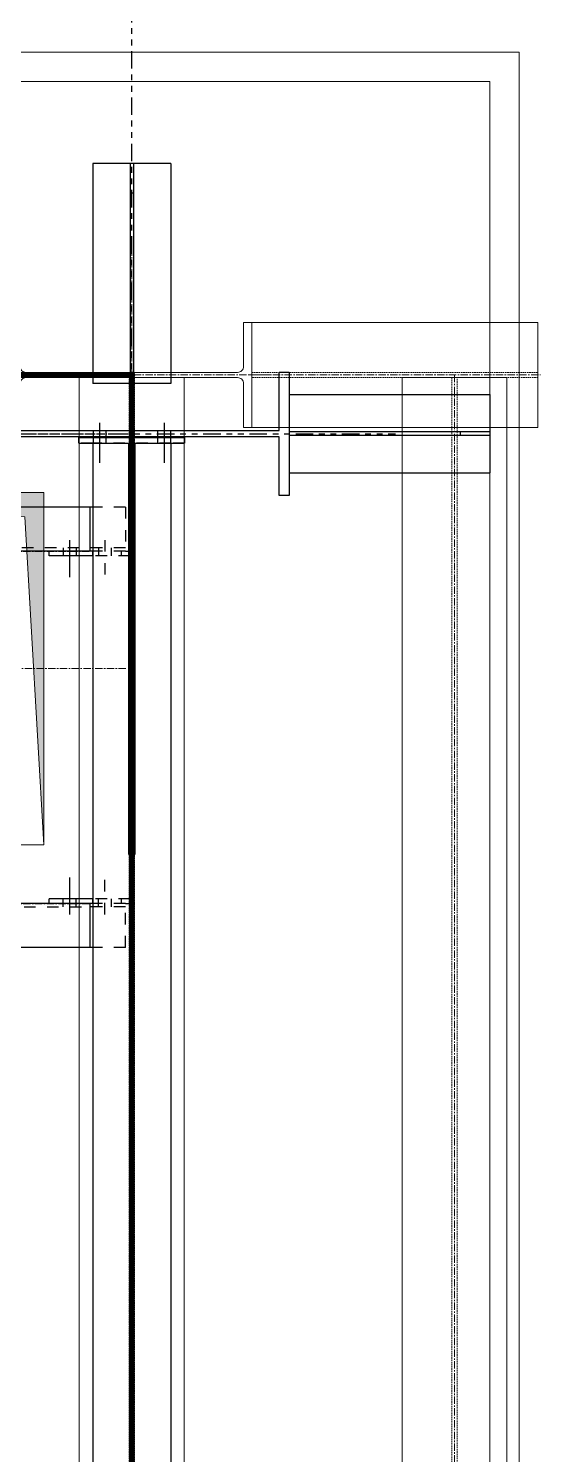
# Model space of a CAD drawing. Header units: inches. Extents: x 209270 to 234360, y -180214 to -150194.
# Drawn here: x 228336 to 229205, y -157102 to -154674 of the extents above; entities that cross this region are included whole.
import ezdxf

# ---------------------------------------------------------------- set-up
doc = ezdxf.new("R2010")
doc.units = ezdxf.units.IN
doc.header["$LTSCALE"] = 10
doc.header["$MEASUREMENT"] = 0
for name, pattern in [('CENTER', [2, 1.25, -0.25, 0.25, -0.25]), ('CENTER2', [1.125, 0.75, -0.125, 0.125, -0.125]), ('DXK_LINE_DOT2', [3.9198, 1.9599, -1.9599]), ('DXK_LINE_DOT5', [7.8785, 2.979, -0.9799, 0.9799, -0.9799, 0.9799, -0.9799]), ('HIDDEN', [0.375, 0.25, -0.125])]:
    doc.linetypes.add(name, pattern=pattern)
doc.layers.get('0').update_dxf_attribs({"color": 1})
for name, color, linetype in [('$AUDIT_BAD_LAYER1', 1, 'Continuous'), ('_STR_0', 5, 'Continuous'), ('_STR_1', 5, 'Continuous'), ('_STR_2', 5, 'Continuous'), ('_STR_4', 5, 'Continuous')]:
    doc.layers.add(name, color=color, linetype=linetype)
for name, color, linetype, lineweight in [('CEN', 1, 'CENTER', 9), ('CENETR LINE', 1, 'CENTER2', 9), ('DIM.', 1, 'Continuous', 13), ('handrail', 1, 'FENCELINE1', 9), ('HIDDEN', 1, 'HIDDEN', 9), ('MAIN OBJECT', 1, 'Continuous', 18), ('Sheeting', 1, 'Continuous', 0), ('STR25', 1, 'Continuous', 5)]:
    doc.layers.add(name, color=color, linetype=linetype, lineweight=lineweight)
doc.linetypes.add('FENCELINE1', pattern='A,0.25,-0.1,[133,arial.ttf,S=0.1,R=0,X=-0.1,Y=0],-0.1,1', length=1.45)

# ---------------------------------------------------------------- blocks, each defined once
blk = doc.blocks.new('A$C426f7GU6TT')
at = {"layer": 'CEN'}
for p, q in [((0, 235.7), (0, -235.7)), ((-235.7, 0), (235.7, 0))]:
    blk.add_line(p, q, dxfattribs=at)
blk.add_circle((0, 0), 5, dxfattribs=at)
at = {"layer": 'MAIN OBJECT'}
blk.add_lwpolyline([(4.4, -180.2, 0.414214), (14.6, -190.4), (89.4, -190.4), (89.4, -204.7), (-89.4, -204.7), (-89.4, -190.4), (-14.6, -190.4, 0.414214), (-4.4, -180.2), (-4.4, 180.2, 0.414214), (-14.6, 190.4), (-89.4, 190.4), (-89.4, 204.7), (89.4, 204.7), (89.4, 190.4), (14.6, 190.4, 0.414214), (4.4, 180.2), (4.4, -180.2)], format="xyb", dxfattribs=at)
blk = doc.blocks.new('A$C94658011')
at = {"layer": 'MAIN OBJECT'}
h = blk.add_hatch(color=6, dxfattribs=at)
h.dxf.hatch_style = 1
h.paths.add_polyline_path([(300, 300), (-300, 300), (-300, -300), (-267.5, 258.2)])
at = {"layer": 'CEN'}
for p, q in [((0, 420, 0), (0, -420, 0)), ((-440, 0), (430, 0))]:
    blk.add_line(p, q, dxfattribs=at)
at = {"layer": 'CENETR LINE'}
for p, q in [((0, 194.6, 52558611.8), (0, 401.3, 55275867.8)), ((-45, 369.1, 0), (-45, 333.1, 0)), ((-45, 369.1, 0), (-45, 333.1, 0)), ((45, 369.1, 0), (45, 333.1, 0)), ((45, 369.1, 0), (45, 333.1, 0)), ((105, 351.1, 2717256.1), (-105, 351.1, 2717256.1)), ((98, 351.1, 2717256.1), (-98, 351.1, 2717256.1)), ((-83, 351.1, 2717256.1), (-27, 351.1, 0)), ((27, 351.1, 0), (63, 351.1, 0)), ((350.1, -105), (350.1, 105, 0)), ((350.1, -98, 0), (350.1, 98, 0)), ((350.1, 83, 0), (350.1, 27, -2717256.1)), ((368.1, 45, -2717256.1), (332.1, 45, -2717256.1)), ((368.1, 45, -2717256.1), (332.1, 45, -2717256.1)), ((193.6, 0, 49841355.7), (400.3, 0, 52558611.8)), ((368.1, -45, -2717256.1), (332.1, -45, -2717256.1)), ((368.1, -45, -2717256.1), (332.1, -45, -2717256.1)), ((350.1, -27, -2717256.1), (350.1, -63, -2717256.1)), ((0, -194.6, 52558611.8), (0, -401.3, 55275867.8)), ((-45, -369.1, 0), (-45, -333.1, 0)), ((-45, -369.1, 0), (-45, -333.1, 0)), ((45, -369.1, 0), (45, -333.1, 0)), ((45, -369.1, 0), (45, -333.1, 0)), ((105, -351.1, 2717256.1), (-105, -351.1, 2717256.1)), ((98, -351.1, 2717256.1), (-98, -351.1, 2717256.1)), ((-83, -351.1, 2717256.1), (-27, -351.1, 0)), ((27, -351.1, 0), (63, -351.1, 0))]:
    blk.add_line(p, q, dxfattribs=at)
at = {"layer": 'HIDDEN'}
for p, q in [((-5, 401.3, 0), (-5, 307.3, 0)), ((5, 307.3, 0), (5, 401.3, 0)), ((-105, 307.3, 2717256.1), (105, 307.3, 2717256.1)), ((306.3, 105, 0), (306.3, -105)), ((400.3, 5, -2717256.1), (306.3, 5, -2717256.1)), ((306.3, -5, -2717256.1), (400.3, -5, -2717256.1)), ((-105, -307.3, 2717256.1), (105, -307.3, 2717256.1)), ((-5, -401.3, 0), (-5, -307.3, 0)), ((5, -307.3, 0), (5, -401.3, 0))]:
    blk.add_line(p, q, dxfattribs=at)
at = {"layer": 'MAIN OBJECT', "ltscale": 10}
for p, q in [((-3, 209, 56749858.4), (-3, 401.3, 55275867.8)), ((3, 209, 56749850.9), (3, 401.3, 55275867.8)), ((-95, 186.1, -4474740.4), (-95, 386.1, -2717256.1)), ((-95, 386.1, -2717256.1), (95, 386.1, -2717256.1)), ((-5, 386.1, -5434512.1), (5, 386.1, -5434512.1)), ((95, 386.1, -2717256.1), (95, 186.2, -4474455.9)), ((-95, 186.2, 2717256.1), (-91.4, 179, 2717256.1)), ((95, 186.2, 2717256.1), (91.3, 179, 2717256.1)), ((185.2, 95), (178, 91.4)), ((185.1, 95, -7191996.4), (385.1, 95, -5434512.1)), ((385.1, 95, -5434512.1), (385.1, -95, -5434512.1)), ((208, 3, 54032602.3), (400.3, 3, 52558611.8)), ((385.1, 5, -8151768.2), (385.1, -5, -8151768.2)), ((208, -3, 54032594.8), (400.3, -3, 52558611.8)), ((185.2, -95), (178, -91.3)), ((385.1, -95, -5434512.1), (185.2, -95, -7191711.9)), ((-95, -186.2, 2717256.1), (-91.4, -179, 2717256.1)), ((-95, -186.1, -4474740.4), (-95, -386.1, -2717256.1)), ((95, -186.2, 2717256.1), (91.3, -179, 2717256.1)), ((95, -386.1, -2717256.1), (95, -186.2, -4474455.9)), ((-3, -209, 56749858.4), (-3, -401.3, 55275867.8)), ((3, -209, 56749850.9), (3, -401.3, 55275867.8)), ((-95, -386.1, -2717256.1), (95, -386.1, -2717256.1)), ((-5, -386.1, -5434512.1), (5, -386.1, -5434512.1))]:
    blk.add_line(p, q, dxfattribs=at)
at = {"layer": 'MAIN OBJECT', "color": 6, "elevation": 2717256.1}
blk.add_lwpolyline([(-300, -300), (-267.5, 258.2), (300, 300)], dxfattribs=at)
at = {"layer": 'MAIN OBJECT', "elevation": 2717256.1}
blk.add_lwpolyline([(-300, -300), (300, -300), (300, 300), (-300, 300)], close=True, dxfattribs=at)
at = {"layer": 'MAIN OBJECT'}
for centre, radius in [((-45, 351.1, 0), 9), ((45, 351.1, 0), 9), ((0, 0), 200), ((0, 0), 194.9), ((350.1, 45, -2717256.1), 9), ((350.1, -45, -2717256.1), 9), ((-45, -351.1, 0), 9), ((45, -351.1, 0), 9)]:
    blk.add_circle(centre, radius, dxfattribs=at)
at = {"layer": 'MAIN OBJECT', "ltscale": 10}
for centre, radius in [((-45, 351.1, 0), 9), ((45, 351.1, 0), 8.95), ((350.1, 45, -2717256.1), 9), ((350.1, -45, -2717256.1), 8.95), ((-45, -351.1, 0), 9), ((45, -351.1, 0), 8.95)]:
    blk.add_circle(centre, radius, dxfattribs=at)
for centre, radius, start, end in [((0, 0, 2717256.1), 201, 61.8045, 121.5044), ((0, 0, 2717256.1), 209, 62.9739, 117.0465), ((-1, 0), 201, 331.8045, 31.5044), ((-1, 0), 209, 332.9739, 27.0465), ((0, 0, 2717256.1), 201, 238.4956, 298.1955), ((0, 0, 2717256.1), 209, 242.9535, 297.0261)]:
    blk.add_arc(centre, radius, start, end, dxfattribs=at)
at = {"layer": 'STR25'}
for p, q in [((-105, 401.3, 2717256.1), (105, 401.3, 2717256.1)), ((-105, 401.3, 2717256.1), (-105, 301.1, 2717256.1)), ((105, 401.3, 2717256.1), (105, 301.1, 2717256.1)), ((-105, 301.1, 2717256.1), (105, 301.1, 2717256.1)), ((300.1, 105, 0), (300.1, -105)), ((400.3, 105, 0), (300.1, 105, 0)), ((400.3, 105, 0), (400.3, -105, 0)), ((400.3, -105, 0), (300.1, -105)), ((-105, -301.1, 2717256.1), (105, -301.1, 2717256.1)), ((-105, -401.3, 2717256.1), (-105, -301.1, 2717256.1)), ((105, -401.3, 2717256.1), (105, -301.1, 2717256.1)), ((-105, -401.3, 2717256.1), (105, -401.3, 2717256.1))]:
    blk.add_line(p, q, dxfattribs=at)
blk = doc.blocks.new('A$C2b85e723')
blk.add_blockref('A$C94658011', (0, 0))
blk = doc.blocks.new('GridLine-116860372-116904 - 114867')
at = {"layer": '_STR_2', "linetype": 'DXK_LINE_DOT5'}
blk.add_line((228511.9, -165456.7), (228511.9, -153291), dxfattribs=at)
blk = doc.blocks.new('GridLine-116860372-116908 - 114867')
at = {"layer": '_STR_2', "linetype": 'DXK_LINE_DOT5'}
blk.add_line((211379.7, -155363.7), (228961.1, -155363.7), dxfattribs=at)
blk = doc.blocks.new('Part-116860372-114886 - 114867')
at = {"layer": '_STR_4', "linetype": 'Continuous'}
blk.add_hatch(color=256, dxfattribs=at).paths.add_polyline_path([(228511.9, -155367.7, -1), (228511.9, -155359.7, -1)])
at = {"layer": '_STR_2', "linetype": 'Continuous'}
for p, q in [((228243.5, -155468.7), (228243.5, -155258.7)), ((228243.5, -155258.7), (228260.9, -155258.7)), ((228260.9, -155258.7), (228260.9, -155358.3)), ((228762.8, -155258.7), (228780.2, -155258.7)), ((228762.8, -155358.3), (228762.8, -155258.7)), ((228780.2, -155258.7), (228780.2, -155468.7)), ((228260.9, -155358.3), (228762.8, -155358.3)), ((228762.8, -155369.1), (228260.9, -155369.1)), ((228260.9, -155369.1), (228260.9, -155468.7)), ((228762.8, -155468.7), (228762.8, -155369.1)), ((228260.9, -155468.7), (228243.5, -155468.7)), ((228780.2, -155468.7), (228762.8, -155468.7))]:
    blk.add_line(p, q, dxfattribs=at)
at = {"layer": '_STR_4', "linetype": 'CENTER'}
blk.add_line((228511.9, -155363.7), (228511.9, -155363.7), dxfattribs=at)
at = {"layer": '_STR_4', "linetype": 'Continuous'}
blk.add_circle((228511.9, -155363.7), 4, dxfattribs=at)
blk = doc.blocks.new('Part-116860372-114889 - 114867')
at = {"layer": '_STR_4', "linetype": 'Continuous'}
blk.add_hatch(color=256, dxfattribs=at).paths.add_polyline_path([(228511.9, -155367.7, -1), (228511.9, -155359.7, -1)])
at = {"layer": '_STR_4', "linetype": 'CENTER'}
blk.add_line((225511.9, -155363.7), (228511.9, -155363.7), dxfattribs=at)
at = {"layer": '_STR_4', "linetype": 'Continuous'}
blk.add_circle((228511.9, -155363.7), 4, dxfattribs=at)
blk = doc.blocks.new('Part-116860372-114979 - 114867')
at = {"layer": '_STR_4', "linetype": 'Continuous'}
blk.add_hatch(color=256, dxfattribs=at).paths.add_polyline_path([(228511.9, -155367.7, -1), (228511.9, -155359.7, -1)])
at = {"layer": '_STR_1', "linetype": 'DXK_LINE_DOT2'}
for p, q in [((228578.5, -155380.1), (228445.3, -155380.1)), ((228509, -155380.1), (228509, -158084.3)), ((228514.7, -155380.1), (228514.7, -158084.3))]:
    blk.add_line(p, q, dxfattribs=at)
at = {"layer": '_STR_2', "linetype": 'Continuous'}
for p, q in [((228445.3, -155380.1), (228445.3, -158084.3)), ((228578.5, -155380.1), (228578.5, -158084.3))]:
    blk.add_line(p, q, dxfattribs=at)
at = {"layer": '_STR_4', "linetype": 'CENTER'}
blk.add_line((228511.9, -155363.7), (228511.9, -158363.7), dxfattribs=at)
at = {"layer": '_STR_4', "linetype": 'Continuous'}
blk.add_circle((228511.9, -155363.7), 4, dxfattribs=at)
blk = doc.blocks.new('Part-116860372-115850 - 114867')
at = {"layer": '_STR_1', "linetype": 'DXK_LINE_DOT2'}
for p, q in [((228445.3, -155571.7), (228445.3, -155563.7)), ((228494, -155563.7), (228494, -155571.7)), ((228509, -155571.7), (228445.3, -155571.7))]:
    blk.add_line(p, q, dxfattribs=at)
at = {"layer": '_STR_2', "linetype": 'Continuous'}
for p, q in [((228371, -155571.7), (228371, -155563.7)), ((228445.3, -155563.7), (228440.3, -155563.7)), ((228445.3, -155571.7), (228371, -155571.7))]:
    blk.add_line(p, q, dxfattribs=at)
blk = doc.blocks.new('Bolt-116860372-115845 - 114867')
at = {"layer": '_STR_1', "linetype": 'DXK_LINE_DOT2'}
for p, q in [((228466.1, -156182.4), (228466.1, -156119.4)), ((228455.1, -156163.7), (228455.1, -156155.7)), ((228455.1, -156169.4), (228455.1, -156163.7)), ((228477.1, -156163.7), (228477.1, -156155.7)), ((228477.1, -156169.4), (228477.1, -156163.7))]:
    blk.add_line(p, q, dxfattribs=at)
at = {"layer": '_STR_2', "linetype": 'Continuous'}
for p, q in [((228406.1, -156182.4), (228406.1, -156119.4)), ((228395.1, -156163.7), (228395.1, -156155.7)), ((228395.1, -156169.4), (228395.1, -156163.7)), ((228417.1, -156163.7), (228417.1, -156155.7)), ((228417.1, -156169.4), (228417.1, -156163.7))]:
    blk.add_line(p, q, dxfattribs=at)
blk = doc.blocks.new('Bolt-116860372-115851 - 114867')
at = {"layer": '_STR_1', "linetype": 'DXK_LINE_DOT2'}
for p, q in [((228455, -155558), (228455, -155563.7)), ((228455, -155563.7), (228455, -155571.7)), ((228466, -155545), (228466, -155608)), ((228477, -155558), (228477, -155563.7)), ((228477, -155563.7), (228477, -155571.7))]:
    blk.add_line(p, q, dxfattribs=at)
at = {"layer": '_STR_2', "linetype": 'Continuous'}
for p, q in [((228395, -155558), (228395, -155563.7)), ((228395, -155563.7), (228395, -155571.7)), ((228406, -155545), (228406, -155608)), ((228417, -155558), (228417, -155563.7)), ((228417, -155563.7), (228417, -155571.7))]:
    blk.add_line(p, q, dxfattribs=at)
blk = doc.blocks.new('Part-116860372-150317 - 114867')
at = {"layer": '_STR_1', "linetype": 'DXK_LINE_DOT2'}
blk.add_line((228780.2, -155297.1), (228780.2, -155430.3), dxfattribs=at)
at = {"layer": '_STR_2', "linetype": 'Continuous'}
for p, q in [((228780.2, -155297.1), (229121.9, -155297.1)), ((229121.9, -155297.1), (229121.9, -155360.8)), ((229121.9, -155360.8), (228780.2, -155360.8)), ((229121.9, -155366.5), (228780.2, -155366.5)), ((229071.9, -155366.5), (229071.9, -155360.8)), ((229121.9, -155360.8), (229121.9, -155366.5)), ((229121.9, -155366.5), (229121.9, -155430.3)), ((228780.2, -155430.3), (229121.9, -155430.3))]:
    blk.add_line(p, q, dxfattribs=at)
blk = doc.blocks.new('Part-116860372-115096 - 114867')
at = {"layer": '_STR_4', "linetype": 'Continuous'}
for points in [[(227511.9, -156167.7, -1), (227511.9, -156159.7, -1)], [(228511.9, -156167.7, -1), (228511.9, -156159.7, -1)]]:
    blk.add_hatch(color=256, dxfattribs=at).paths.add_polyline_path(points)
at = {"layer": '_STR_1', "linetype": 'DXK_LINE_DOT2'}
for p, q in [((227522.7, -156163.7), (227522.7, -156238.7)), ((227583.5, -156163.7), (227522.7, -156163.7)), ((227578.5, -156169.4), (227522.7, -156169.4)), ((227583.5, -156169.4), (228440.3, -156169.4)), ((228166.9, -156163.7), (227956.9, -156163.7)), ((228501, -156163.7), (228440.3, -156163.7)), ((228501, -156169.4), (228445.3, -156169.4)), ((228501, -156238.7), (228501, -156163.7)), ((227578.5, -156238.7), (227522.7, -156238.7)), ((228166.9, -156238.7), (227956.9, -156238.7)), ((228501, -156238.7), (228445.3, -156238.7))]:
    blk.add_line(p, q, dxfattribs=at)
at = {"layer": '_STR_2', "linetype": 'Continuous'}
for p, q in [((227578.5, -156169.4), (227583.5, -156169.4)), ((227956.9, -156163.7), (227583.5, -156163.7)), ((227583.5, -156163.7), (227583.5, -156238.7)), ((228440.3, -156163.7), (228166.9, -156163.7)), ((228440.3, -156163.7), (228440.3, -156238.7)), ((228445.3, -156169.4), (228440.3, -156169.4)), ((227956.9, -156238.7), (227578.5, -156238.7)), ((228445.3, -156238.7), (228166.9, -156238.7))]:
    blk.add_line(p, q, dxfattribs=at)
at = {"layer": '_STR_4', "linetype": 'CENTER'}
for p, q in [((227511.9, -156163.7), (227522.7, -156163.7)), ((227583.5, -156163.7), (227956.9, -156163.7)), ((228166.9, -156163.7), (228440.3, -156163.7)), ((228501, -156163.7), (228511.9, -156163.7))]:
    blk.add_line(p, q, dxfattribs=at)
at = {"layer": '_STR_4', "linetype": 'Continuous'}
for centre in [(227511.9, -156163.7), (228511.9, -156163.7)]:
    blk.add_circle(centre, 4, dxfattribs=at)
blk = doc.blocks.new('Part-116860372-115097 - 114867')
at = {"layer": '_STR_4', "linetype": 'Continuous'}
for points in [[(227761.9, -155567.7, -1), (227761.9, -155559.7, -1)], [(228511.9, -155567.7, -1), (228511.9, -155559.7, -1)]]:
    blk.add_hatch(color=256, dxfattribs=at).paths.add_polyline_path(points)
at = {"layer": '_STR_1', "linetype": 'DXK_LINE_DOT2'}
for p, q in [((228166.9, -155488.7), (227956.9, -155488.7)), ((228501, -155488.7), (228445.3, -155488.7)), ((228501, -155488.7), (228501, -155563.7)), ((228166.9, -155558), (227771.9, -155558)), ((228166.9, -155563.7), (227956.9, -155563.7)), ((228501, -155558), (228166.9, -155558)), ((228501, -155563.7), (228440.3, -155563.7))]:
    blk.add_line(p, q, dxfattribs=at)
at = {"layer": '_STR_2', "linetype": 'Continuous'}
for p, q in [((227799.9, -155488.7), (227799.9, -155518.7)), ((227956.9, -155488.7), (227799.9, -155488.7)), ((228445.3, -155488.7), (228166.9, -155488.7)), ((228440.3, -155488.7), (228440.3, -155563.7)), ((227771.9, -155518.7), (227771.9, -155563.7)), ((227799.9, -155518.7), (227771.9, -155518.7)), ((227956.9, -155563.7), (227771.9, -155563.7)), ((228440.3, -155563.7), (228166.9, -155563.7)), ((228445.3, -155558), (228440.3, -155558))]:
    blk.add_line(p, q, dxfattribs=at)
at = {"layer": '_STR_4', "linetype": 'CENTER'}
for p, q in [((227761.9, -155563.7), (227956.9, -155563.7)), ((228166.9, -155563.7), (228440.3, -155563.7)), ((228501, -155563.7), (228511.9, -155563.7))]:
    blk.add_line(p, q, dxfattribs=at)
at = {"layer": '_STR_4', "linetype": 'Continuous'}
for centre in [(227761.9, -155563.7), (228511.9, -155563.7)]:
    blk.add_circle(centre, 4, dxfattribs=at)
blk = doc.blocks.new('Bolt-116860372-115408 - 114867')
at = {"layer": '_STR_2', "linetype": 'Continuous'}
for p, q in [((228456.9, -155345.3), (228456.9, -155413.3)), ((228456.9, -155345.3), (228456.9, -155413.3)), ((228456.9, -155345.3), (228456.9, -155413.3)), ((228456.9, -155345.3), (228456.9, -155413.3)), ((228456.9, -155345.3), (228456.9, -155413.3)), ((228456.9, -155345.3), (228456.9, -155413.3)), ((228456.9, -155345.3), (228456.9, -155413.3)), ((228456.9, -155345.3), (228456.9, -155413.3)), ((228456.9, -155345.3), (228456.9, -155413.3)), ((228456.9, -155345.3), (228456.9, -155413.3)), ((228456.9, -155345.3), (228456.9, -155413.3)), ((228456.9, -155345.3), (228456.9, -155413.3)), ((228456.9, -155345.3), (228456.9, -155413.3)), ((228456.9, -155345.3), (228456.9, -155413.3)), ((228566.9, -155345.3), (228566.9, -155413.3)), ((228566.9, -155345.3), (228566.9, -155413.3)), ((228566.9, -155345.3), (228566.9, -155413.3)), ((228566.9, -155345.3), (228566.9, -155413.3)), ((228566.9, -155345.3), (228566.9, -155413.3)), ((228566.9, -155345.3), (228566.9, -155413.3)), ((228566.9, -155345.3), (228566.9, -155413.3)), ((228566.9, -155345.3), (228566.9, -155413.3)), ((228566.9, -155345.3), (228566.9, -155413.3)), ((228566.9, -155345.3), (228566.9, -155413.3)), ((228566.9, -155345.3), (228566.9, -155413.3)), ((228566.9, -155345.3), (228566.9, -155413.3)), ((228566.9, -155345.3), (228566.9, -155413.3)), ((228566.9, -155345.3), (228566.9, -155413.3)), ((228445.9, -155358.3), (228445.9, -155369.1)), ((228445.9, -155358.3), (228445.9, -155369.1)), ((228445.9, -155358.3), (228445.9, -155369.1)), ((228445.9, -155358.3), (228445.9, -155369.1)), ((228445.9, -155358.3), (228445.9, -155369.1)), ((228445.9, -155358.3), (228445.9, -155369.1)), ((228445.9, -155358.3), (228445.9, -155369.1)), ((228445.9, -155358.3), (228445.9, -155369.1)), ((228445.9, -155358.3), (228445.9, -155369.1)), ((228445.9, -155358.3), (228445.9, -155369.1)), ((228445.9, -155358.3), (228445.9, -155369.1)), ((228445.9, -155358.3), (228445.9, -155369.1)), ((228445.9, -155358.3), (228445.9, -155369.1)), ((228445.9, -155358.3), (228445.9, -155369.1)), ((228445.9, -155370.1), (228445.9, -155380.1)), ((228445.9, -155370.1), (228445.9, -155380.1)), ((228445.9, -155370.1), (228445.9, -155380.1)), ((228445.9, -155370.1), (228445.9, -155380.1)), ((228445.9, -155370.1), (228445.9, -155380.1)), ((228445.9, -155370.1), (228445.9, -155380.1)), ((228445.9, -155370.1), (228445.9, -155380.1)), ((228445.9, -155370.1), (228445.9, -155380.1)), ((228445.9, -155370.1), (228445.9, -155380.1)), ((228445.9, -155370.1), (228445.9, -155380.1)), ((228445.9, -155370.1), (228445.9, -155380.1)), ((228445.9, -155370.1), (228445.9, -155380.1)), ((228445.9, -155370.1), (228445.9, -155380.1)), ((228445.9, -155370.1), (228445.9, -155380.1)), ((228467.9, -155358.3), (228467.9, -155369.1)), ((228467.9, -155358.3), (228467.9, -155369.1)), ((228467.9, -155358.3), (228467.9, -155369.1)), ((228467.9, -155358.3), (228467.9, -155369.1)), ((228467.9, -155358.3), (228467.9, -155369.1)), ((228467.9, -155358.3), (228467.9, -155369.1)), ((228467.9, -155358.3), (228467.9, -155369.1)), ((228467.9, -155358.3), (228467.9, -155369.1)), ((228467.9, -155358.3), (228467.9, -155369.1)), ((228467.9, -155358.3), (228467.9, -155369.1)), ((228467.9, -155358.3), (228467.9, -155369.1)), ((228467.9, -155358.3), (228467.9, -155369.1)), ((228467.9, -155358.3), (228467.9, -155369.1)), ((228467.9, -155358.3), (228467.9, -155369.1)), ((228467.9, -155370.1), (228467.9, -155380.1)), ((228467.9, -155370.1), (228467.9, -155380.1)), ((228467.9, -155370.1), (228467.9, -155380.1)), ((228467.9, -155370.1), (228467.9, -155380.1)), ((228467.9, -155370.1), (228467.9, -155380.1)), ((228467.9, -155370.1), (228467.9, -155380.1)), ((228467.9, -155370.1), (228467.9, -155380.1)), ((228467.9, -155370.1), (228467.9, -155380.1)), ((228467.9, -155370.1), (228467.9, -155380.1)), ((228467.9, -155370.1), (228467.9, -155380.1)), ((228467.9, -155370.1), (228467.9, -155380.1)), ((228467.9, -155370.1), (228467.9, -155380.1)), ((228467.9, -155370.1), (228467.9, -155380.1)), ((228467.9, -155370.1), (228467.9, -155380.1)), ((228555.9, -155358.3), (228555.9, -155369.1)), ((228555.9, -155358.3), (228555.9, -155369.1)), ((228555.9, -155358.3), (228555.9, -155369.1)), ((228555.9, -155358.3), (228555.9, -155369.1)), ((228555.9, -155358.3), (228555.9, -155369.1)), ((228555.9, -155358.3), (228555.9, -155369.1)), ((228555.9, -155358.3), (228555.9, -155369.1)), ((228555.9, -155358.3), (228555.9, -155369.1)), ((228555.9, -155358.3), (228555.9, -155369.1)), ((228555.9, -155358.3), (228555.9, -155369.1)), ((228555.9, -155358.3), (228555.9, -155369.1)), ((228555.9, -155358.3), (228555.9, -155369.1)), ((228555.9, -155358.3), (228555.9, -155369.1)), ((228555.9, -155358.3), (228555.9, -155369.1)), ((228555.9, -155370.1), (228555.9, -155380.1)), ((228555.9, -155370.1), (228555.9, -155380.1)), ((228555.9, -155370.1), (228555.9, -155380.1)), ((228555.9, -155370.1), (228555.9, -155380.1)), ((228555.9, -155370.1), (228555.9, -155380.1)), ((228555.9, -155370.1), (228555.9, -155380.1)), ((228555.9, -155370.1), (228555.9, -155380.1)), ((228555.9, -155370.1), (228555.9, -155380.1)), ((228555.9, -155370.1), (228555.9, -155380.1)), ((228555.9, -155370.1), (228555.9, -155380.1)), ((228555.9, -155370.1), (228555.9, -155380.1)), ((228555.9, -155370.1), (228555.9, -155380.1)), ((228555.9, -155370.1), (228555.9, -155380.1)), ((228555.9, -155370.1), (228555.9, -155380.1)), ((228577.9, -155358.3), (228577.9, -155369.1)), ((228577.9, -155358.3), (228577.9, -155369.1)), ((228577.9, -155358.3), (228577.9, -155369.1)), ((228577.9, -155358.3), (228577.9, -155369.1)), ((228577.9, -155358.3), (228577.9, -155369.1)), ((228577.9, -155358.3), (228577.9, -155369.1)), ((228577.9, -155358.3), (228577.9, -155369.1)), ((228577.9, -155358.3), (228577.9, -155369.1)), ((228577.9, -155358.3), (228577.9, -155369.1)), ((228577.9, -155358.3), (228577.9, -155369.1)), ((228577.9, -155358.3), (228577.9, -155369.1)), ((228577.9, -155358.3), (228577.9, -155369.1)), ((228577.9, -155358.3), (228577.9, -155369.1)), ((228577.9, -155358.3), (228577.9, -155369.1)), ((228577.9, -155370.1), (228577.9, -155380.1)), ((228577.9, -155370.1), (228577.9, -155380.1)), ((228577.9, -155370.1), (228577.9, -155380.1)), ((228577.9, -155370.1), (228577.9, -155380.1)), ((228577.9, -155370.1), (228577.9, -155380.1)), ((228577.9, -155370.1), (228577.9, -155380.1)), ((228577.9, -155370.1), (228577.9, -155380.1)), ((228577.9, -155370.1), (228577.9, -155380.1)), ((228577.9, -155370.1), (228577.9, -155380.1)), ((228577.9, -155370.1), (228577.9, -155380.1)), ((228577.9, -155370.1), (228577.9, -155380.1)), ((228577.9, -155370.1), (228577.9, -155380.1)), ((228577.9, -155370.1), (228577.9, -155380.1)), ((228577.9, -155370.1), (228577.9, -155380.1))]:
    blk.add_line(p, q, dxfattribs=at)
blk = doc.blocks.new('Part-116860372-154277 - 114867')
at = {"layer": '_STR_1', "linetype": 'DXK_LINE_DOT2'}
for p, q in [((228509, -154903.7), (228509, -154953.7)), ((228514.7, -155358.3), (228514.7, -155278.3)), ((228514.7, -155358.3), (228509, -155358.3)), ((228509, -155358.3), (228514.7, -155358.3)), ((228514.7, -155358.3), (228514.7, -155358.3))]:
    blk.add_line(p, q, dxfattribs=at)
at = {"layer": '_STR_2', "linetype": 'Continuous'}
for p, q in [((228578.5, -154903.7), (228445.3, -154903.7)), ((228445.3, -154903.7), (228445.3, -155278.3)), ((228509, -154903.7), (228509, -155358.3)), ((228514.7, -154903.7), (228514.7, -155358.3)), ((228578.5, -154903.7), (228578.5, -155278.3)), ((228509, -154953.7), (228514.7, -154953.7)), ((228509, -155278.3), (228445.3, -155278.3)), ((228578.5, -155278.3), (228514.7, -155278.3))]:
    blk.add_line(p, q, dxfattribs=at)
blk = doc.blocks.new('Part-116860372-115397 - 114867')
at = {"layer": '_STR_1', "linetype": 'DXK_LINE_DOT2'}
for p, q in [((228421.9, -155380.1), (228421.9, -155370.1)), ((228421.9, -155370.1), (228601.9, -155370.1)), ((228601.9, -155370.1), (228601.9, -155380.1)), ((228445.3, -155380.1), (228421.9, -155380.1)), ((228601.9, -155380.1), (228578.5, -155380.1))]:
    blk.add_line(p, q, dxfattribs=at)
at = {"layer": '_STR_2', "linetype": 'Continuous'}
for p, q in [((228421.9, -155380.1), (228421.9, -155370.1)), ((228421.9, -155370.1), (228601.9, -155370.1)), ((228601.9, -155380.1), (228601.9, -155370.1)), ((228421.9, -155380.1), (228601.9, -155380.1))]:
    blk.add_line(p, q, dxfattribs=at)
blk = doc.blocks.new('Part-116860372-115401 - 114867')
at = {"layer": '_STR_1', "linetype": 'DXK_LINE_DOT2'}
for p, q in [((228506.9, -155962.2), (228506.9, -155380.1)), ((228516.9, -155380.1), (228516.9, -155962.2)), ((228506.9, -155400.1), (228516.9, -155400.1))]:
    blk.add_line(p, q, dxfattribs=at)
at = {"layer": '_STR_2', "linetype": 'Continuous'}
for p, q in [((228506.9, -155962.2), (228506.9, -155380.1)), ((228506.9, -155380.1), (228516.9, -155380.1)), ((228516.9, -155380.1), (228516.9, -155962.2)), ((228506.9, -156080.3), (228506.9, -155962.2)), ((228516.9, -155962.2), (228506.9, -155962.2)), ((228516.9, -155962.2), (228516.9, -156080.3)), ((228516.9, -156080.3), (228506.9, -156080.3))]:
    blk.add_line(p, q, dxfattribs=at)
blk = doc.blocks.new('Part-116860372-115405 - 114867')
at = {"layer": '_STR_1', "linetype": 'DXK_LINE_DOT2'}
for p, q in [((228516.9, -155685.8), (228506.9, -155685.8)), ((228506.9, -155870.4), (228516.9, -155870.4))]:
    blk.add_line(p, q, dxfattribs=at)
blk = doc.blocks.new('Part-116860372-115844 - 114867')
at = {"layer": '_STR_1', "linetype": 'DXK_LINE_DOT2'}
for p, q in [((228509, -156155.7), (228445.3, -156155.7)), ((228445.3, -156163.7), (228445.3, -156155.7)), ((228494, -156155.7), (228494, -156163.7)), ((228509, -156155.7), (228509, -156163.7))]:
    blk.add_line(p, q, dxfattribs=at)
at = {"layer": '_STR_2', "linetype": 'Continuous'}
for p, q in [((228445.3, -156155.7), (228371, -156155.7)), ((228371, -156163.7), (228371, -156155.7)), ((228445.3, -156163.7), (228440.3, -156163.7))]:
    blk.add_line(p, q, dxfattribs=at)
blk = doc.blocks.new('OVERLAY_DRAWING')
at = {"layer": 'CEN'}
for p, q in [((228712.2, -155263.7), (229208.3, -155263.7)), ((229061.8, -155263.7), (229061.8, -165259.3))]:
    blk.add_line(p, q, dxfattribs=at)
at = {"layer": 'CEN', "elevation": 0.8}
blk.add_lwpolyline([(217011.9, -155263.7), (228511.9, -155263.7), (228511.9, -165263.7), (217011.9, -165263.7)], close=True, dxfattribs=at)
at = {"layer": 'handrail', "const_width": 10, "elevation": -448149754.8}
blk.add_lwpolyline([(228511.9, -159158.7), (228511.9, -155263.7), (217011.9, -155263.7), (217011.9, -156838.4)], dxfattribs=at)
at = {"layer": 'HIDDEN'}
for points in [[(228507.5, -165259.3), (228507.5, -155268.1), (228516.3, -155268.1), (228516.3, -165259.3)], [(229203.9, -155268.1), (228716.6, -155268.1), (228716.6, -155259.3), (229203.9, -155259.3)]]:
    blk.add_lwpolyline(points, close=True, dxfattribs=at)
at = {"layer": 'HIDDEN', "elevation": 0}
blk.add_lwpolyline([(229066.2, -165259.3), (229066.2, -155268.1), (229057.4, -155268.1), (229057.4, -165259.3)], dxfattribs=at)
at = {"layer": 'MAIN OBJECT'}
for points in [[(229203.9, -155353.1), (228716.6, -155353.1), (228716.6, -155174.3), (229203.9, -155174.3)], [(228422.5, -165259.3), (228422.5, -155268.1), (228601.3, -155268.1), (228601.3, -165259.3)]]:
    blk.add_lwpolyline(points, close=True, dxfattribs=at)
at = {"layer": 'MAIN OBJECT', "elevation": 0}
blk.add_lwpolyline([(229151.2, -165259.3), (229151.2, -155268.1), (228972.4, -155268.1), (228972.4, -165259.3)], dxfattribs=at)
at = {"layer": 'Sheeting'}
for points in [[(216351.9, -154713.7), (229171.9, -154713.7), (229171.9, -165813.7), (216351.9, -165813.7)], [(216401.9, -154763.7), (229121.9, -154763.7), (229121.9, -165763.7), (216401.9, -165763.7)]]:
    blk.add_lwpolyline(points, close=True, dxfattribs=at)
at = {"layer": '$AUDIT_BAD_LAYER1', "rotation": 270.0096740856855}
blk.add_blockref('A$C426f7GU6TT', (228511.9, -155263.7, -0.8), dxfattribs=at)
at = {"layer": '_STR_0', "zscale": 0.8}
for name in ['GridLine-116860372-116904 - 114867', 'Part-116860372-154277 - 114867', 'GridLine-116860372-116908 - 114867', 'Part-116860372-114886 - 114867', 'Part-116860372-114889 - 114867', 'Part-116860372-150317 - 114867', 'Bolt-116860372-115408 - 114867', 'Part-116860372-115397 - 114867', 'Part-116860372-114979 - 114867', 'Part-116860372-115401 - 114867', 'Part-116860372-115097 - 114867', 'Part-116860372-115850 - 114867', 'Bolt-116860372-115851 - 114867', 'Part-116860372-115405 - 114867', 'Bolt-116860372-115845 - 114867', 'Part-116860372-115096 - 114867', 'Part-116860372-115844 - 114867']:
    blk.add_blockref(name, (0, 0), dxfattribs=at)
at = {"layer": 'DIM.', "xscale": -1}
blk.add_blockref('A$C2b85e723', (228061.9, -155763.7), dxfattribs=at)

msp = doc.modelspace()

# ---------------------------------------------------------------- block references
msp.add_blockref('OVERLAY_DRAWING', (0, 0))

doc.saveas('drawing.dxf')
